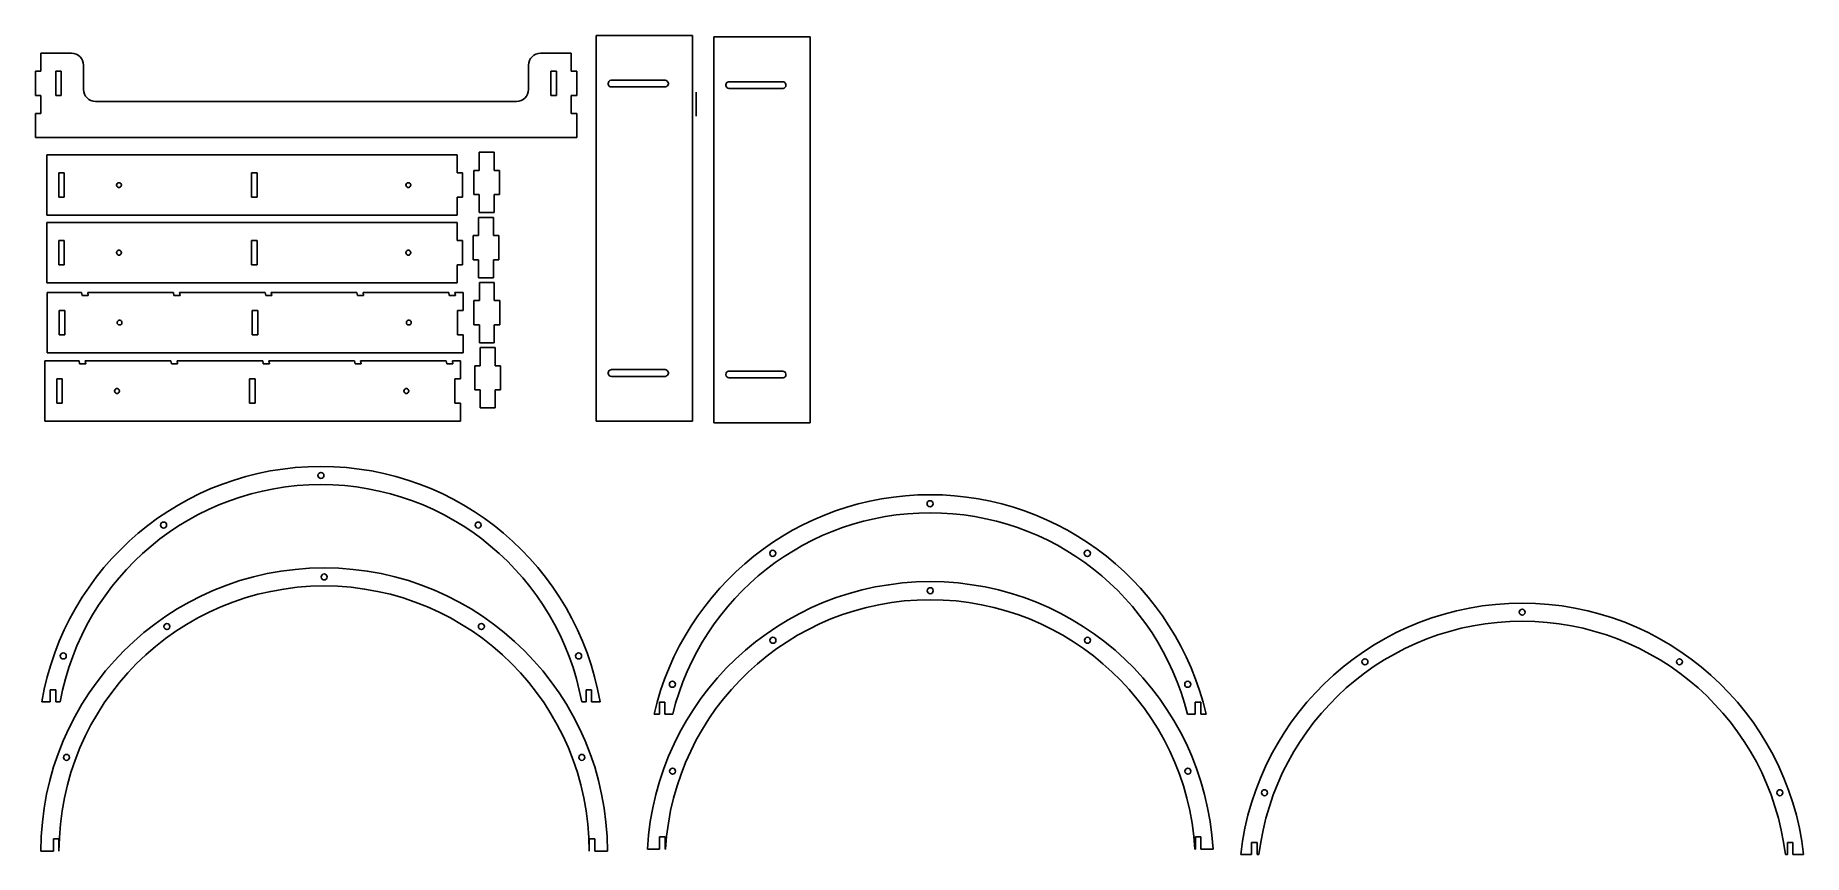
# Model space of a CAD drawing. Header units: inches. Extents: x 0.8 to 74.1, y 0.9 to 34.8.
import ezdxf

# ---------------------------------------------------------------- set-up
doc = ezdxf.new("R2010")
doc.units = ezdxf.units.IN
doc.layers.get('0').update_dxf_attribs({"linetype": 'CONTINUOUS'})

msp = doc.modelspace()

# ---------------------------------------------------------------- linework, layer by layer
at = {"color": 0, "linetype": 'CONTINUOUS'}
for p, q in [((28.029, 34.83), (24.029, 34.83)), ((24.029, 34.83), (24.029, 18.83)), ((28.029, 34.83), (28.029, 18.83)), ((32.909, 34.77), (28.909, 34.77)), ((28.909, 34.77), (28.909, 18.77)), ((32.909, 34.77), (32.909, 18.77)), ((1, 34.09), (1, 33.34)), ((2.27, 34.09), (1, 34.09)), ((21.73, 34.09), (23, 34.09)), ((23, 33.34), (23, 34.09)), ((1, 33.34), (0.77, 33.34)), ((0.77, 33.34), (0.77, 32.34)), ((1.616, 32.34), (1.616, 33.34)), ((1.616, 33.34), (1.846, 33.34)), ((1.846, 33.34), (1.846, 32.34)), ((2.77, 32.59), (2.77, 33.59)), ((21.23, 33.59), (21.23, 32.59)), ((22.154, 32.34), (22.154, 33.34)), ((22.154, 33.34), (22.384, 33.34)), ((22.384, 33.34), (22.384, 32.34)), ((23.23, 33.34), (23, 33.34)), ((23.23, 32.34), (23.23, 33.34)), ((0.77, 32.34), (1, 32.34)), ((1, 32.34), (1, 31.59)), ((1.846, 32.34), (1.616, 32.34)), ((22.384, 32.34), (22.154, 32.34)), ((23, 31.59), (23, 32.34)), ((23, 32.34), (23.23, 32.34)), ((24.529, 32.835), (24.529, 32.83)), ((24.529, 32.83), (24.53, 32.811)), ((24.669, 32.97), (24.649, 32.968)), ((24.664, 32.69), (26.889, 32.69)), ((26.894, 32.97), (24.669, 32.97)), ((26.889, 32.69), (26.909, 32.692)), ((27.029, 32.83), (27.028, 32.849)), ((27.029, 32.825), (27.029, 32.83)), ((28.183, 31.478), (28.183, 32.478)), ((29.409, 32.775), (29.409, 32.77)), ((29.409, 32.77), (29.41, 32.751)), ((29.549, 32.91), (29.529, 32.908)), ((29.544, 32.63), (31.769, 32.63)), ((31.774, 32.91), (29.549, 32.91)), ((31.769, 32.63), (31.789, 32.632)), ((31.909, 32.77), (31.908, 32.789)), ((31.909, 32.765), (31.909, 32.77)), ((0.77, 31.59), (1, 31.59)), ((0.77, 30.59), (0.77, 31.59)), ((20.73, 32.09), (3.27, 32.09)), ((23, 31.59), (23.23, 31.59)), ((23.23, 30.59), (23.23, 31.59)), ((0.77, 30.59), (23.23, 30.59)), ((18.261, 29.874), (1.241, 29.874)), ((1.241, 29.874), (1.241, 27.374)), ((18.261, 29.124), (18.261, 29.874)), ((19.184, 29.232), (19.184, 29.982)), ((19.184, 29.982), (19.799, 29.982)), ((19.799, 29.982), (19.799, 29.232)), ((1.741, 29.124), (1.971, 29.124)), ((1.741, 28.124), (1.741, 29.124)), ((1.971, 29.124), (1.971, 28.124)), ((4.141, 28.624), (4.142, 28.606)), ((4.339, 28.64), (4.335, 28.658)), ((4.341, 28.624), (4.339, 28.64)), ((9.741, 29.124), (9.971, 29.124)), ((9.741, 28.124), (9.741, 29.124)), ((9.971, 29.124), (9.971, 28.124)), ((16.141, 28.624), (16.142, 28.606)), ((16.339, 28.64), (16.335, 28.658)), ((16.341, 28.624), (16.339, 28.64)), ((18.491, 29.124), (18.261, 29.124)), ((18.491, 28.124), (18.491, 29.124)), ((18.954, 28.232), (18.954, 29.232)), ((18.954, 29.232), (19.184, 29.232)), ((19.799, 29.232), (20.029, 29.232)), ((20.029, 29.232), (20.029, 28.232)), ((1.971, 28.124), (1.741, 28.124)), ((4.142, 28.606), (4.147, 28.59)), ((9.971, 28.124), (9.741, 28.124)), ((16.142, 28.606), (16.147, 28.59)), ((18.261, 28.124), (18.491, 28.124)), ((18.261, 27.374), (18.261, 28.124)), ((19.184, 28.232), (18.954, 28.232)), ((19.184, 27.482), (19.184, 28.232)), ((19.799, 28.232), (19.799, 27.482)), ((20.029, 28.232), (19.799, 28.232)), ((1.241, 27.374), (18.261, 27.374)), ((19.156, 26.528), (19.156, 27.278)), ((19.156, 27.278), (19.772, 27.278)), ((19.799, 27.482), (19.184, 27.482)), ((19.772, 27.278), (19.772, 26.528)), ((18.261, 27.071), (1.241, 27.071)), ((1.241, 27.071), (1.241, 24.571)), ((18.261, 26.321), (18.261, 27.071)), ((18.926, 25.528), (18.926, 26.528)), ((18.926, 26.528), (19.156, 26.528)), ((19.772, 26.528), (20.002, 26.528)), ((20.002, 26.528), (20.002, 25.528)), ((1.741, 26.321), (1.971, 26.321)), ((1.741, 25.321), (1.741, 26.321)), ((1.971, 26.321), (1.971, 25.321)), ((4.141, 25.821), (4.142, 25.804)), ((4.142, 25.804), (4.147, 25.787)), ((4.339, 25.839), (4.335, 25.855)), ((4.341, 25.821), (4.339, 25.839)), ((9.741, 26.321), (9.971, 26.321)), ((9.741, 25.321), (9.741, 26.321)), ((9.971, 26.321), (9.971, 25.321)), ((16.141, 25.821), (16.142, 25.804)), ((16.142, 25.804), (16.147, 25.787)), ((16.339, 25.839), (16.335, 25.855)), ((16.341, 25.821), (16.339, 25.839)), ((18.491, 26.321), (18.261, 26.321)), ((18.491, 25.321), (18.491, 26.321)), ((1.971, 25.321), (1.741, 25.321)), ((9.971, 25.321), (9.741, 25.321)), ((18.261, 24.571), (18.261, 25.321)), ((18.261, 25.321), (18.491, 25.321)), ((19.156, 25.528), (18.926, 25.528)), ((19.156, 24.778), (19.156, 25.528)), ((19.772, 25.528), (19.772, 24.778)), ((20.002, 25.528), (19.772, 25.528)), ((1.241, 24.571), (18.261, 24.571)), ((19.772, 24.778), (19.156, 24.778)), ((19.191, 23.83), (19.191, 24.58)), ((19.191, 24.58), (19.807, 24.58)), ((19.807, 24.58), (19.807, 23.83)), ((2.689, 24.17), (1.262, 24.17)), ((1.262, 24.17), (1.262, 21.67)), ((2.711, 24.045), (2.689, 24.17)), ((2.711, 24.045), (2.965, 24.045)), ((6.497, 24.17), (2.943, 24.17)), ((2.943, 24.17), (2.965, 24.045)), ((6.519, 24.045), (6.497, 24.17)), ((6.519, 24.045), (6.772, 24.045)), ((10.305, 24.17), (6.751, 24.17)), ((6.751, 24.17), (6.772, 24.045)), ((10.327, 24.045), (10.305, 24.17)), ((10.327, 24.045), (10.581, 24.045)), ((14.112, 24.17), (10.558, 24.17)), ((10.558, 24.17), (10.581, 24.045)), ((14.135, 24.045), (14.112, 24.17)), ((14.135, 24.045), (14.388, 24.045)), ((17.921, 24.17), (14.367, 24.17)), ((14.367, 24.17), (14.388, 24.045)), ((17.942, 24.045), (17.921, 24.17)), ((17.942, 24.045), (18.197, 24.045)), ((18.512, 24.17), (18.174, 24.17)), ((18.174, 24.17), (18.197, 24.045)), ((18.512, 23.42), (18.512, 24.17)), ((18.961, 22.83), (18.961, 23.83)), ((18.961, 23.83), (19.191, 23.83)), ((19.807, 23.83), (20.037, 23.83)), ((20.037, 23.83), (20.037, 22.83)), ((1.762, 22.42), (1.762, 23.42)), ((1.762, 23.42), (1.992, 23.42)), ((1.992, 23.42), (1.992, 22.42)), ((4.162, 22.92), (4.164, 22.903)), ((4.164, 22.903), (4.168, 22.886)), ((4.361, 22.938), (4.357, 22.954)), ((4.362, 22.92), (4.361, 22.938)), ((9.762, 22.42), (9.762, 23.42)), ((9.762, 23.42), (9.992, 23.42)), ((9.992, 23.42), (9.992, 22.42)), ((16.162, 22.92), (16.164, 22.903)), ((16.164, 22.903), (16.168, 22.886)), ((16.361, 22.938), (16.357, 22.954)), ((16.362, 22.92), (16.361, 22.938)), ((18.282, 22.42), (18.282, 23.42)), ((18.282, 23.42), (18.512, 23.42)), ((19.191, 22.83), (18.961, 22.83)), ((19.191, 22.08), (19.191, 22.83)), ((19.807, 22.83), (19.807, 22.08)), ((20.037, 22.83), (19.807, 22.83)), ((1.992, 22.42), (1.762, 22.42)), ((9.992, 22.42), (9.762, 22.42)), ((18.282, 22.42), (18.512, 22.42)), ((18.512, 21.67), (18.512, 22.42)), ((19.807, 22.08), (19.191, 22.08)), ((2.584, 21.334), (1.157, 21.334)), ((1.157, 21.334), (1.157, 18.834)), ((1.262, 21.67), (18.512, 21.67)), ((2.606, 21.209), (2.584, 21.334)), ((2.838, 21.334), (2.86, 21.209)), ((6.392, 21.334), (2.838, 21.334)), ((6.414, 21.209), (6.392, 21.334)), ((10.2, 21.334), (6.646, 21.334)), ((6.646, 21.334), (6.667, 21.209)), ((10.222, 21.209), (10.2, 21.334)), ((14.007, 21.334), (10.453, 21.334)), ((10.453, 21.334), (10.476, 21.209)), ((14.03, 21.209), (14.007, 21.334)), ((17.816, 21.334), (14.262, 21.334)), ((14.262, 21.334), (14.283, 21.209)), ((17.837, 21.209), (17.816, 21.334)), ((18.407, 21.334), (18.069, 21.334)), ((18.069, 21.334), (18.092, 21.209)), ((18.407, 20.584), (18.407, 21.334)), ((19.226, 21.134), (19.226, 21.884)), ((19.226, 21.884), (19.842, 21.884)), ((19.842, 21.884), (19.842, 21.134)), ((1.657, 19.584), (1.657, 20.584)), ((1.657, 20.584), (1.887, 20.584)), ((1.887, 20.584), (1.887, 19.584)), ((2.606, 21.209), (2.86, 21.209)), ((6.414, 21.209), (6.667, 21.209)), ((9.657, 19.584), (9.657, 20.584)), ((9.657, 20.584), (9.887, 20.584)), ((9.887, 20.584), (9.887, 19.584)), ((10.222, 21.209), (10.476, 21.209)), ((14.03, 21.209), (14.283, 21.209)), ((17.837, 21.209), (18.092, 21.209)), ((18.177, 19.584), (18.177, 20.584)), ((18.177, 20.584), (18.407, 20.584)), ((18.996, 20.134), (18.996, 21.134)), ((18.996, 21.134), (19.226, 21.134)), ((19.842, 21.134), (20.072, 21.134)), ((20.072, 21.134), (20.072, 20.134)), ((24.529, 20.835), (24.529, 20.83)), ((24.529, 20.83), (24.53, 20.811)), ((24.669, 20.97), (24.649, 20.968)), ((24.664, 20.69), (26.889, 20.69)), ((26.894, 20.97), (24.669, 20.97)), ((26.889, 20.69), (26.909, 20.692)), ((27.029, 20.83), (27.028, 20.849)), ((27.029, 20.825), (27.029, 20.83)), ((29.409, 20.775), (29.409, 20.77)), ((29.409, 20.77), (29.41, 20.751)), ((29.549, 20.91), (29.529, 20.908)), ((29.544, 20.63), (31.769, 20.63)), ((31.774, 20.91), (29.549, 20.91)), ((31.769, 20.63), (31.789, 20.632)), ((31.909, 20.77), (31.908, 20.789)), ((31.909, 20.765), (31.909, 20.77)), ((4.057, 20.084), (4.059, 20.067)), ((4.059, 20.067), (4.063, 20.05)), ((4.256, 20.101), (4.252, 20.119)), ((4.257, 20.084), (4.256, 20.101)), ((16.057, 20.084), (16.059, 20.067)), ((16.059, 20.067), (16.063, 20.05)), ((16.256, 20.101), (16.252, 20.119)), ((16.257, 20.084), (16.256, 20.101)), ((19.226, 20.134), (18.996, 20.134)), ((19.226, 19.384), (19.226, 20.134)), ((19.842, 20.134), (19.842, 19.384)), ((20.072, 20.134), (19.842, 20.134)), ((1.887, 19.584), (1.657, 19.584)), ((9.887, 19.584), (9.657, 19.584)), ((18.177, 19.584), (18.407, 19.584)), ((18.407, 18.834), (18.407, 19.584)), ((19.842, 19.384), (19.226, 19.384)), ((1.157, 18.834), (18.407, 18.834)), ((28.029, 18.83), (24.029, 18.83)), ((32.909, 18.77), (28.909, 18.77)), ((1.385, 7.19), (1.385, 7.698)), ((1.385, 7.698), (1.615, 7.698)), ((1.615, 7.698), (1.615, 7.19)), ((23.615, 7.19), (23.615, 7.698)), ((23.615, 7.698), (23.845, 7.698)), ((23.845, 7.698), (23.845, 7.19)), ((1.033, 7.19), (1.385, 7.19)), ((1.615, 7.19), (1.795, 7.19)), ((23.434, 7.19), (23.615, 7.19)), ((23.845, 7.19), (24.196, 7.19)), ((26.437, 6.68), (26.655, 6.68)), ((26.655, 6.68), (26.655, 7.188)), ((26.655, 7.188), (26.885, 7.188)), ((26.885, 7.188), (26.885, 6.68)), ((26.885, 6.68), (27.208, 6.68)), ((48.562, 6.68), (48.885, 6.68)), ((48.885, 6.68), (48.885, 7.188)), ((48.885, 7.188), (49.115, 7.188)), ((49.115, 7.188), (49.115, 6.68)), ((49.115, 6.68), (49.333, 6.68)), ((1.52, 1), (1.52, 1.508)), ((1.52, 1.508), (1.75, 1.508)), ((1.75, 1.508), (1.75, 1)), ((23.75, 1), (23.75, 1.508)), ((23.75, 1.508), (23.98, 1.508)), ((23.98, 1.508), (23.98, 1)), ((26.661, 1.09), (26.661, 1.598)), ((26.661, 1.598), (26.891, 1.598)), ((26.891, 1.598), (26.891, 1.09)), ((48.891, 1.09), (48.891, 1.598)), ((48.891, 1.598), (49.121, 1.598)), ((49.121, 1.598), (49.121, 1.09)), ((1, 1), (1.52, 1)), ((23.98, 1), (24.5, 1)), ((26.16, 1.09), (26.661, 1.09)), ((26.891, 1.09), (26.911, 1.09)), ((48.871, 1.09), (48.891, 1.09)), ((49.121, 1.09), (49.623, 1.09)), ((50.773, 0.86), (51.218, 0.86)), ((51.218, 0.86), (51.218, 1.368)), ((51.218, 1.368), (51.448, 1.368)), ((51.448, 1.368), (51.448, 0.86)), ((51.448, 0.86), (51.528, 0.86)), ((73.368, 0.86), (73.448, 0.86)), ((73.448, 0.86), (73.448, 1.368)), ((73.448, 1.368), (73.678, 1.368)), ((73.678, 1.368), (73.678, 0.86)), ((73.678, 0.86), (74.123, 0.86))]:
    msp.add_line(p, q, dxfattribs=at)
for centre, radius, start, end in [((2.27, 33.59), 0.5, 360, 90), ((21.73, 33.59), 0.5, 90, 180), ((3.27, 32.59), 0.5, 180, 270), ((20.73, 32.59), 0.5, 270, 0), ((24.669, 32.83), 0.139, 97.96394, 178.06028), ((24.67, 32.831), 0.141, 188.05791, 267.93023), ((26.889, 32.829), 0.141, 8.05537, 87.93111), ((26.89, 32.829), 0.138, 277.65274, 358.37385), ((29.549, 32.77), 0.139, 97.96394, 178.06028), ((29.55, 32.771), 0.141, 188.05791, 267.93023), ((31.769, 32.769), 0.141, 8.05537, 87.93111), ((31.77, 32.769), 0.138, 277.65274, 358.37385), ((4.241, 28.623), 0.1, 20.3719, 179.59157), ((4.241, 28.624), 0.1, 199.90904, 0.05553), ((16.241, 28.623), 0.1, 20.36836, 179.59513), ((16.241, 28.624), 0.1, 199.90904, 0.05553), ((4.241, 25.821), 0.1, 20.11887, 179.84556), ((4.241, 25.821), 0.1, 200.11961, 359.84441), ((16.241, 25.821), 0.1, 20.12185, 179.84256), ((16.241, 25.821), 0.1, 200.11908, 359.84494), ((4.263, 22.92), 0.1, 20.1192, 179.84749), ((4.262, 22.921), 0.1, 200.11816, 359.84632), ((16.263, 22.92), 0.1, 20.1192, 179.84749), ((16.262, 22.921), 0.1, 200.11887, 359.84556), ((24.669, 20.83), 0.139, 97.96394, 178.06028), ((24.67, 20.831), 0.141, 188.0616, 267.92653), ((26.889, 20.829), 0.141, 8.05906, 87.9274), ((26.89, 20.829), 0.138, 277.65274, 358.37385), ((29.549, 20.77), 0.139, 97.96394, 178.06028), ((29.55, 20.771), 0.141, 188.0616, 267.92653), ((31.769, 20.769), 0.141, 8.05906, 87.9274), ((31.77, 20.769), 0.138, 277.65274, 358.37385), ((4.158, 20.084), 0.1, 20.46361, 179.97772), ((4.157, 20.084), 0.1, 200.37209, 359.59139), ((16.158, 20.084), 0.1, 20.46658, 179.97473), ((16.157, 20.084), 0.1, 200.37135, 359.59213), ((12.615, 5.206), 11.75, 9.71943, 170.28057), ((12.615, 5.206), 11, 10.38924, 169.61076), ((12.615, 16.581), 0.125, 360, 180), ((12.615, 16.581), 0.125, 180, 360), ((37.885, 4.035), 11.75, 13.00866, 166.99134), ((37.885, 15.41), 0.125, 360, 180), ((37.885, 15.41), 0.125, 180, 360), ((37.885, 4.035), 11, 13.91286, 166.08714), ((6.09, 14.524), 0.125, 360, 180), ((6.09, 14.524), 0.125, 180, 360), ((19.139, 14.524), 0.125, 360, 180), ((19.139, 14.524), 0.125, 180, 360), ((31.361, 13.353), 0.125, 360, 180), ((31.361, 13.353), 0.125, 180, 360), ((44.409, 13.353), 0.125, 360, 180), ((44.409, 13.353), 0.125, 180, 360), ((12.75, 1), 11.75, 360, 180), ((12.75, 12.375), 0.125, 360, 180), ((12.75, 1), 11, 360, 180), ((12.75, 12.375), 0.125, 180, 360), ((37.891, 0.429), 11.75, 3.226, 176.774), ((37.891, 11.804), 0.125, 360, 180), ((37.891, 11.804), 0.125, 180, 360), ((37.891, 0.429), 11, 3.44621, 176.55379), ((62.448, -0.462), 11.75, 6.46228, 173.53772), ((62.448, 10.913), 0.125, 360, 180), ((6.226, 10.318), 0.125, 360, 180), ((6.226, 10.318), 0.125, 180, 360), ((19.274, 10.318), 0.125, 360, 180), ((19.274, 10.318), 0.125, 180, 360), ((62.448, -0.462), 11, 6.90497, 173.09503), ((62.448, 10.913), 0.125, 180, 360), ((31.367, 9.747), 0.125, 360, 180), ((31.367, 9.747), 0.125, 180, 360), ((44.416, 9.747), 0.125, 360, 180), ((44.416, 9.747), 0.125, 180, 360), ((1.926, 9.097), 0.125, 360, 180), ((1.926, 9.097), 0.125, 180, 360), ((23.304, 9.097), 0.125, 360, 180), ((23.304, 9.097), 0.125, 180, 360), ((55.924, 8.855), 0.125, 360, 180), ((55.924, 8.855), 0.125, 180, 360), ((68.973, 8.855), 0.125, 360, 180), ((68.973, 8.855), 0.125, 180, 360), ((27.196, 7.925), 0.125, 360, 180), ((27.196, 7.925), 0.125, 180, 360), ((48.574, 7.925), 0.125, 360, 180), ((48.574, 7.925), 0.125, 180, 360), ((2.061, 4.89), 0.125, 360, 180), ((2.061, 4.89), 0.125, 180, 360), ((23.439, 4.89), 0.125, 360, 180), ((23.439, 4.89), 0.125, 180, 360), ((27.202, 4.319), 0.125, 360, 180), ((48.58, 4.319), 0.125, 360, 180), ((27.202, 4.319), 0.125, 180, 360), ((48.58, 4.319), 0.125, 180, 360), ((51.759, 3.428), 0.125, 360, 180), ((51.759, 3.428), 0.125, 180, 360), ((73.137, 3.428), 0.125, 360, 180), ((73.137, 3.428), 0.125, 180, 360)]:
    msp.add_arc(centre, radius, start, end, dxfattribs=at)

doc.saveas('drawing.dxf')
